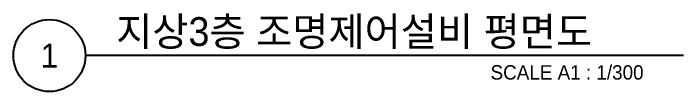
# Model space of a CAD drawing. Header units: millimetres. Extents: x 39625 to 501091, y -351975 to 833216.
# Drawn here: x 91122 to 132978, y 187050 to 191935 of the extents above; entities that cross this region are included whole.
import ezdxf
from ezdxf.enums import TextEntityAlignment as Align

# ---------------------------------------------------------------- set-up
doc = ezdxf.new("R2010")
doc.units = ezdxf.units.MM
doc.header["$LTSCALE"] = 150
doc.layers.add('-----41 Drawing Title', color=2, linetype='Continuous')
doc.styles.add('ELEC', font='')
doc.styles.get('ELEC').set_extended_font_data('Dotum')

msp = doc.modelspace()

# ---------------------------------------------------------------- linework, layer by layer
at = {"layer": '-----41 Drawing Title', "color": 7}
msp.add_line((132978, 189300), (95622, 189300), dxfattribs=at)
msp.add_circle((93372, 189300), 2250, dxfattribs=at)

# ---------------------------------------------------------------- texts
at = {"layer": '-----41 Drawing Title', "color": 2, "style": 'ELEC'}
msp.add_text('지상3층 조명제어설비 평면도', height=1800, dxfattribs=at).set_placement((97539, 189900))
at = {"layer": '-----41 Drawing Title', "color": 7, "style": 'ELEC'}
msp.add_text('1', height=1500, dxfattribs=at).set_placement((93372, 189300), align=Align.MIDDLE)
at = {"layer": '-----41 Drawing Title', "style": 'ELEC'}
msp.add_text('SCALE A1 : 1/300', height=900, dxfattribs=at).set_placement((130478, 187800), align=Align.RIGHT)

doc.saveas('drawing.dxf')
